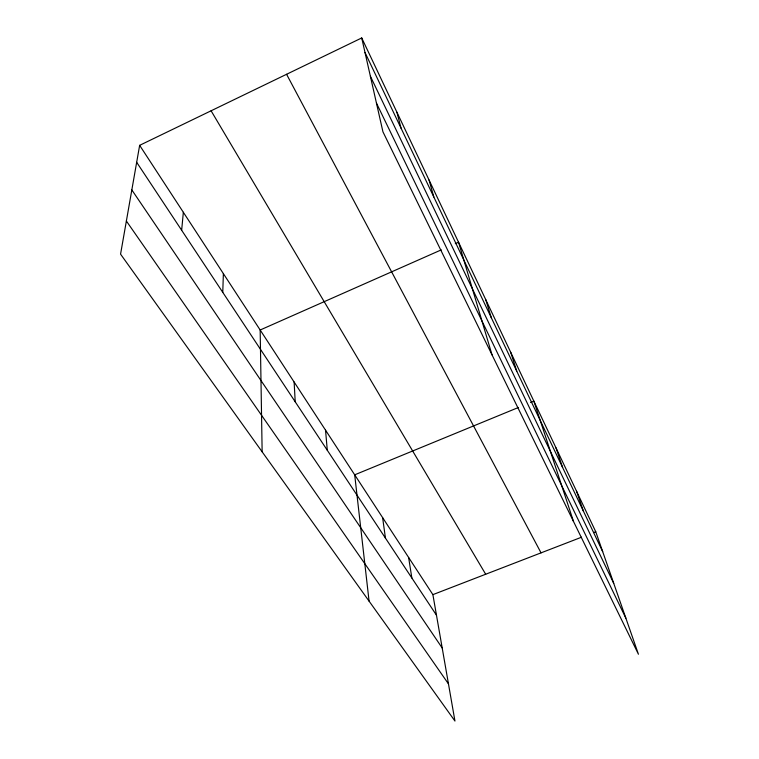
<?xml version="1.0" encoding="UTF-8"?>
<svg xmlns="http://www.w3.org/2000/svg" width="759" height="759" viewBox="0 0 759 759"><rect width="100%" height="100%" fill="white"/><g stroke="black" fill="none" stroke-linecap="round" stroke-linejoin="round"><path stroke-width="1.14" d="M222.767 292.367L223.374 273.619M181.657 230.262L183.346 212.292M139.647 145.339L120.567 254.142L454.954 721.05L432.886 594.639L139.647 145.339L361.72 37.95L595.749 531.727L638.433 654.239L382.934 131.8L361.72 37.95M441.273 249.872L260.166 330.004L262.14 451.814M455.305 243.667L458.55 242.235L492.031 354.88M518.511 407.45L354.69 474.83L369.073 601.128M530.569 402.488L533.862 401.141L573.529 521.537M432.886 594.639L581.527 537.22M593.557 532.571L595.749 531.727M126.373 221.021L448.474 683.906M131.829 189.921L442.203 647.996M136.677 162.312L436.482 615.207M211.097 110.795L485.684 574.24M286.579 74.287L541.044 552.856M376.445 103.091L625.862 618.158M370.383 76.251L613.727 583.339M365.013 52.504L602.674 551.613M576.584 491.282L583.367 511.054M556.005 447.867L562.599 467.459M510.684 352.242L516.765 371.189M485.656 299.435L491.386 317.888M429.072 180.063L433.835 197.036M396.929 112.237L401.027 128.148M408.617 557.457L411.852 578.007M382.621 517.619L385.43 538.093M325.535 430.154L327.29 450.258M294.122 382.014L295.213 401.805"/></g></svg>
